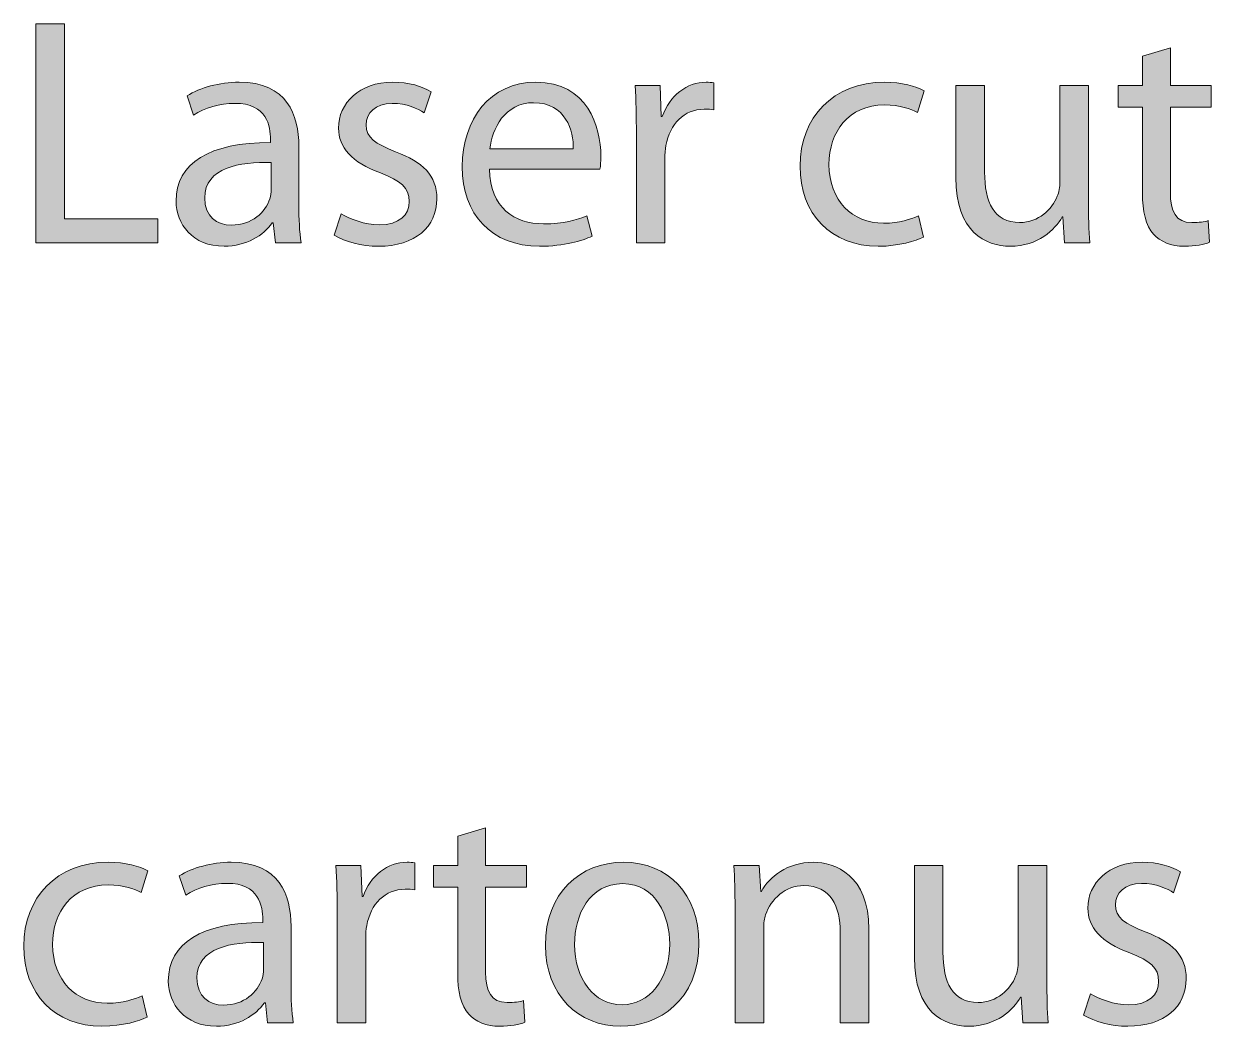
# Model space of a CAD drawing. Header units: inches. Extents: x 20 to 260, y -168 to -20.
# Drawn here: x 20.16 to 35.64, y -63.89 to -50.83 of the extents above; entities that cross this region are included whole.
import ezdxf

# ---------------------------------------------------------------- set-up
doc = ezdxf.new("R2010")
doc.units = ezdxf.units.IN
doc.header["$MEASUREMENT"] = 0
doc.layers.add('Layer 1', color=7, linetype='Continuous')

# ---------------------------------------------------------------- blocks, each defined once
blk = doc.blocks.new('block 16')
at = {"layer": 'Layer 1'}
h = blk.add_hatch(color=7, dxfattribs=at)
h.dxf.hatch_style = 2
h.paths.add_polyline_path([(20.317, -50.827), (20.69, -50.827), (20.69, -53.37), (21.908, -53.37), (21.908, -53.679), (20.317, -53.679)])
h = blk.add_hatch(color=7, dxfattribs=at)
h.dxf.hatch_style = 2
edge = h.paths.add_edge_path()
edge.add_spline(control_points=[(35.104, -51.14), (35.104, -51.14), (35.104, -51.631), (35.104, -51.631), (35.104, -51.631), (35.637, -51.631), (35.637, -51.631), (35.637, -51.631), (35.637, -51.914), (35.637, -51.914), (35.637, -51.914), (35.104, -51.914), (35.104, -51.914), (35.104, -51.914), (35.104, -53.019), (35.104, -53.019), (35.104, -53.272), (35.176, -53.416), (35.383, -53.416), (35.485, -53.416), (35.544, -53.408), (35.599, -53.391), (35.599, -53.391), (35.616, -53.674), (35.616, -53.674), (35.544, -53.7), (35.43, -53.725), (35.286, -53.725), (35.112, -53.725), (34.973, -53.666), (34.884, -53.569), (34.782, -53.454), (34.74, -53.272), (34.74, -53.031), (34.74, -53.031), (34.74, -51.914), (34.74, -51.914), (34.74, -51.914), (34.423, -51.914), (34.423, -51.914), (34.423, -51.914), (34.423, -51.631), (34.423, -51.631), (34.423, -51.631), (34.74, -51.631), (34.74, -51.631), (34.74, -51.631), (34.74, -51.25), (34.74, -51.25), (34.74, -51.25), (35.104, -51.14), (35.104, -51.14)], knot_values=[0, 0, 0, 0, 1, 1, 1, 2, 2, 2, 3, 3, 3, 4, 4, 4, 5, 5, 5, 6, 6, 6, 7, 7, 7, 8, 8, 8, 9, 9, 9, 10, 10, 10, 11, 11, 11, 12, 12, 12, 13, 13, 13, 14, 14, 14, 15, 15, 15, 16, 16, 16, 17, 17, 17, 17], degree=3, periodic=1)
h = blk.add_hatch(color=7, dxfattribs=at)
h.dxf.hatch_style = 2
edge = h.paths.add_edge_path()
edge.add_spline(control_points=[(23.746, -53.188), (23.746, -53.365), (23.754, -53.539), (23.775, -53.679), (23.775, -53.679), (23.441, -53.679), (23.441, -53.679), (23.441, -53.679), (23.411, -53.421), (23.411, -53.421), (23.411, -53.421), (23.399, -53.421), (23.399, -53.421), (23.284, -53.581), (23.064, -53.725), (22.772, -53.725), (22.358, -53.725), (22.146, -53.433), (22.146, -53.137), (22.146, -52.642), (22.586, -52.371), (23.377, -52.375), (23.377, -52.375), (23.377, -52.333), (23.377, -52.333), (23.377, -52.168), (23.331, -51.859), (22.912, -51.864), (22.717, -51.864), (22.519, -51.918), (22.375, -52.016), (22.375, -52.016), (22.29, -51.766), (22.29, -51.766), (22.459, -51.66), (22.709, -51.588), (22.967, -51.588), (23.593, -51.588), (23.746, -52.016), (23.746, -52.422), (23.746, -52.422), (23.746, -53.188), (23.746, -53.188)], knot_values=[0, 0, 0, 0, 1, 1, 1, 2, 2, 2, 3, 3, 3, 4, 4, 4, 5, 5, 5, 6, 6, 6, 7, 7, 7, 8, 8, 8, 9, 9, 9, 10, 10, 10, 11, 11, 11, 12, 12, 12, 13, 13, 13, 14, 14, 14, 14], degree=3, periodic=1)
edge = h.paths.add_edge_path()
edge.add_spline(control_points=[(23.386, -52.634), (22.98, -52.625), (22.519, -52.697), (22.519, -53.095), (22.519, -53.34), (22.679, -53.45), (22.865, -53.45), (23.136, -53.45), (23.31, -53.281), (23.369, -53.107), (23.382, -53.065), (23.386, -53.023), (23.386, -52.989), (23.386, -52.989), (23.386, -52.634), (23.386, -52.634)], knot_values=[0, 0, 0, 0, 1, 1, 1, 2, 2, 2, 3, 3, 3, 4, 4, 4, 5, 5, 5, 5], degree=3, periodic=1)
h = blk.add_hatch(color=7, dxfattribs=at)
h.dxf.hatch_style = 2
edge = h.paths.add_edge_path()
edge.add_spline(control_points=[(24.297, -53.302), (24.411, -53.37), (24.605, -53.446), (24.792, -53.446), (25.058, -53.446), (25.185, -53.315), (25.185, -53.141), (25.185, -52.964), (25.079, -52.871), (24.808, -52.769), (24.436, -52.634), (24.263, -52.435), (24.263, -52.189), (24.263, -51.859), (24.534, -51.588), (24.969, -51.588), (25.177, -51.588), (25.359, -51.643), (25.469, -51.715), (25.469, -51.715), (25.38, -51.986), (25.38, -51.986), (25.299, -51.935), (25.151, -51.864), (24.961, -51.864), (24.741, -51.864), (24.622, -51.99), (24.622, -52.143), (24.622, -52.312), (24.741, -52.388), (25.007, -52.494), (25.359, -52.625), (25.545, -52.803), (25.545, -53.107), (25.545, -53.471), (25.261, -53.725), (24.783, -53.725), (24.559, -53.725), (24.352, -53.666), (24.208, -53.581), (24.208, -53.581), (24.297, -53.302), (24.297, -53.302)], knot_values=[0, 0, 0, 0, 1, 1, 1, 2, 2, 2, 3, 3, 3, 4, 4, 4, 5, 5, 5, 6, 6, 6, 7, 7, 7, 8, 8, 8, 9, 9, 9, 10, 10, 10, 11, 11, 11, 12, 12, 12, 13, 13, 13, 14, 14, 14, 14], degree=3, periodic=1)
h = blk.add_hatch(color=7, dxfattribs=at)
h.dxf.hatch_style = 2
edge = h.paths.add_edge_path()
edge.add_spline(control_points=[(26.231, -52.722), (26.24, -53.226), (26.557, -53.433), (26.933, -53.433), (27.2, -53.433), (27.365, -53.387), (27.5, -53.327), (27.5, -53.327), (27.568, -53.594), (27.568, -53.594), (27.437, -53.653), (27.209, -53.725), (26.883, -53.725), (26.252, -53.725), (25.876, -53.306), (25.876, -52.688), (25.876, -52.071), (26.24, -51.588), (26.836, -51.588), (27.509, -51.588), (27.682, -52.172), (27.682, -52.549), (27.682, -52.625), (27.678, -52.68), (27.67, -52.722), (27.67, -52.722), (26.231, -52.722), (26.231, -52.722)], knot_values=[0, 0, 0, 0, 1, 1, 1, 2, 2, 2, 3, 3, 3, 4, 4, 4, 5, 5, 5, 6, 6, 6, 7, 7, 7, 8, 8, 8, 9, 9, 9, 9], degree=3, periodic=1)
edge = h.paths.add_edge_path()
edge.add_spline(control_points=[(27.323, -52.456), (27.327, -52.223), (27.225, -51.855), (26.806, -51.855), (26.426, -51.855), (26.265, -52.198), (26.235, -52.456), (26.235, -52.456), (27.323, -52.456), (27.323, -52.456)], knot_values=[0, 0, 0, 0, 1, 1, 1, 2, 2, 2, 3, 3, 3, 3], degree=3, periodic=1)
h = blk.add_hatch(color=7, dxfattribs=at)
h.dxf.hatch_style = 2
edge = h.paths.add_edge_path()
edge.add_spline(control_points=[(28.145, -52.27), (28.145, -52.029), (28.14, -51.821), (28.128, -51.631), (28.128, -51.631), (28.453, -51.631), (28.453, -51.631), (28.453, -51.631), (28.47, -52.037), (28.47, -52.037), (28.47, -52.037), (28.483, -52.037), (28.483, -52.037), (28.576, -51.762), (28.805, -51.588), (29.054, -51.588), (29.092, -51.588), (29.122, -51.593), (29.156, -51.597), (29.156, -51.597), (29.156, -51.948), (29.156, -51.948), (29.118, -51.94), (29.08, -51.94), (29.029, -51.94), (28.767, -51.94), (28.58, -52.134), (28.53, -52.414), (28.521, -52.464), (28.517, -52.528), (28.517, -52.587), (28.517, -52.587), (28.517, -53.679), (28.517, -53.679), (28.517, -53.679), (28.145, -53.679), (28.145, -53.679), (28.145, -53.679), (28.145, -52.27), (28.145, -52.27)], knot_values=[0, 0, 0, 0, 1, 1, 1, 2, 2, 2, 3, 3, 3, 4, 4, 4, 5, 5, 5, 6, 6, 6, 7, 7, 7, 8, 8, 8, 9, 9, 9, 10, 10, 10, 11, 11, 11, 12, 12, 12, 13, 13, 13, 13], degree=3, periodic=1)
h = blk.add_hatch(color=7, dxfattribs=at)
h.dxf.hatch_style = 2
edge = h.paths.add_edge_path()
edge.add_spline(control_points=[(31.886, -53.607), (31.789, -53.653), (31.573, -53.725), (31.298, -53.725), (30.68, -53.725), (30.278, -53.306), (30.278, -52.68), (30.278, -52.05), (30.71, -51.588), (31.378, -51.588), (31.598, -51.588), (31.793, -51.643), (31.895, -51.699), (31.895, -51.699), (31.81, -51.982), (31.81, -51.982), (31.721, -51.935), (31.582, -51.885), (31.378, -51.885), (30.909, -51.885), (30.655, -52.236), (30.655, -52.659), (30.655, -53.133), (30.96, -53.425), (31.366, -53.425), (31.577, -53.425), (31.717, -53.374), (31.823, -53.327), (31.823, -53.327), (31.886, -53.607), (31.886, -53.607)], knot_values=[0, 0, 0, 0, 1, 1, 1, 2, 2, 2, 3, 3, 3, 4, 4, 4, 5, 5, 5, 6, 6, 6, 7, 7, 7, 8, 8, 8, 9, 9, 9, 10, 10, 10, 10], degree=3, periodic=1)
h = blk.add_hatch(color=7, dxfattribs=at)
h.dxf.hatch_style = 2
edge = h.paths.add_edge_path()
edge.add_spline(control_points=[(34.037, -53.116), (34.037, -53.332), (34.041, -53.518), (34.053, -53.679), (34.053, -53.679), (33.723, -53.679), (33.723, -53.679), (33.723, -53.679), (33.702, -53.344), (33.702, -53.344), (33.702, -53.344), (33.694, -53.344), (33.694, -53.344), (33.601, -53.509), (33.381, -53.725), (33.017, -53.725), (32.695, -53.725), (32.31, -53.543), (32.31, -52.828), (32.31, -52.828), (32.31, -51.631), (32.31, -51.631), (32.31, -51.631), (32.683, -51.631), (32.683, -51.631), (32.683, -51.631), (32.683, -52.76), (32.683, -52.76), (32.683, -53.15), (32.805, -53.416), (33.14, -53.416), (33.389, -53.416), (33.563, -53.243), (33.63, -53.074), (33.652, -53.023), (33.664, -52.955), (33.664, -52.883), (33.664, -52.883), (33.664, -51.631), (33.664, -51.631), (33.664, -51.631), (34.037, -51.631), (34.037, -51.631), (34.037, -51.631), (34.037, -53.116), (34.037, -53.116)], knot_values=[0, 0, 0, 0, 1, 1, 1, 2, 2, 2, 3, 3, 3, 4, 4, 4, 5, 5, 5, 6, 6, 6, 7, 7, 7, 8, 8, 8, 9, 9, 9, 10, 10, 10, 11, 11, 11, 12, 12, 12, 13, 13, 13, 14, 14, 14, 15, 15, 15, 15], degree=3, periodic=1)
h = blk.add_hatch(color=7, dxfattribs=at)
h.dxf.hatch_style = 2
edge = h.paths.add_edge_path()
edge.add_spline(control_points=[(26.18, -61.3), (26.18, -61.3), (26.18, -61.791), (26.18, -61.791), (26.18, -61.791), (26.713, -61.791), (26.713, -61.791), (26.713, -61.791), (26.713, -62.074), (26.713, -62.074), (26.713, -62.074), (26.18, -62.074), (26.18, -62.074), (26.18, -62.074), (26.18, -63.179), (26.18, -63.179), (26.18, -63.433), (26.252, -63.576), (26.459, -63.576), (26.561, -63.576), (26.62, -63.568), (26.675, -63.551), (26.675, -63.551), (26.692, -63.834), (26.692, -63.834), (26.62, -63.86), (26.506, -63.885), (26.362, -63.885), (26.189, -63.885), (26.049, -63.826), (25.96, -63.729), (25.859, -63.614), (25.816, -63.433), (25.816, -63.191), (25.816, -63.191), (25.816, -62.074), (25.816, -62.074), (25.816, -62.074), (25.499, -62.074), (25.499, -62.074), (25.499, -62.074), (25.499, -61.791), (25.499, -61.791), (25.499, -61.791), (25.816, -61.791), (25.816, -61.791), (25.816, -61.791), (25.816, -61.41), (25.816, -61.41), (25.816, -61.41), (26.18, -61.3), (26.18, -61.3)], knot_values=[0, 0, 0, 0, 1, 1, 1, 2, 2, 2, 3, 3, 3, 4, 4, 4, 5, 5, 5, 6, 6, 6, 7, 7, 7, 8, 8, 8, 9, 9, 9, 10, 10, 10, 11, 11, 11, 12, 12, 12, 13, 13, 13, 14, 14, 14, 15, 15, 15, 16, 16, 16, 17, 17, 17, 17], degree=3, periodic=1)
h = blk.add_hatch(color=7, dxfattribs=at)
h.dxf.hatch_style = 2
edge = h.paths.add_edge_path()
edge.add_spline(control_points=[(21.769, -63.767), (21.671, -63.813), (21.456, -63.885), (21.18, -63.885), (20.563, -63.885), (20.161, -63.466), (20.161, -62.84), (20.161, -62.21), (20.592, -61.749), (21.261, -61.749), (21.481, -61.749), (21.676, -61.804), (21.777, -61.859), (21.777, -61.859), (21.692, -62.142), (21.692, -62.142), (21.604, -62.095), (21.464, -62.045), (21.261, -62.045), (20.791, -62.045), (20.537, -62.396), (20.537, -62.819), (20.537, -63.293), (20.842, -63.585), (21.248, -63.585), (21.46, -63.585), (21.599, -63.534), (21.705, -63.487), (21.705, -63.487), (21.769, -63.767), (21.769, -63.767)], knot_values=[0, 0, 0, 0, 1, 1, 1, 2, 2, 2, 3, 3, 3, 4, 4, 4, 5, 5, 5, 6, 6, 6, 7, 7, 7, 8, 8, 8, 9, 9, 9, 10, 10, 10, 10], degree=3, periodic=1)
h = blk.add_hatch(color=7, dxfattribs=at)
h.dxf.hatch_style = 2
edge = h.paths.add_edge_path()
edge.add_spline(control_points=[(23.644, -63.348), (23.644, -63.526), (23.652, -63.699), (23.674, -63.839), (23.674, -63.839), (23.339, -63.839), (23.339, -63.839), (23.339, -63.839), (23.31, -63.581), (23.31, -63.581), (23.31, -63.581), (23.297, -63.581), (23.297, -63.581), (23.183, -63.741), (22.963, -63.885), (22.671, -63.885), (22.256, -63.885), (22.045, -63.593), (22.045, -63.297), (22.045, -62.802), (22.485, -62.531), (23.276, -62.536), (23.276, -62.536), (23.276, -62.493), (23.276, -62.493), (23.276, -62.328), (23.229, -62.019), (22.811, -62.024), (22.616, -62.024), (22.417, -62.079), (22.273, -62.176), (22.273, -62.176), (22.188, -61.926), (22.188, -61.926), (22.358, -61.821), (22.607, -61.749), (22.865, -61.749), (23.492, -61.749), (23.644, -62.176), (23.644, -62.582), (23.644, -62.582), (23.644, -63.348), (23.644, -63.348)], knot_values=[0, 0, 0, 0, 1, 1, 1, 2, 2, 2, 3, 3, 3, 4, 4, 4, 5, 5, 5, 6, 6, 6, 7, 7, 7, 8, 8, 8, 9, 9, 9, 10, 10, 10, 11, 11, 11, 12, 12, 12, 13, 13, 13, 14, 14, 14, 14], degree=3, periodic=1)
edge = h.paths.add_edge_path()
edge.add_spline(control_points=[(23.284, -62.794), (22.878, -62.785), (22.417, -62.857), (22.417, -63.255), (22.417, -63.5), (22.578, -63.61), (22.764, -63.61), (23.035, -63.61), (23.208, -63.441), (23.267, -63.267), (23.28, -63.225), (23.284, -63.183), (23.284, -63.149), (23.284, -63.149), (23.284, -62.794), (23.284, -62.794)], knot_values=[0, 0, 0, 0, 1, 1, 1, 2, 2, 2, 3, 3, 3, 4, 4, 4, 5, 5, 5, 5], degree=3, periodic=1)
h = blk.add_hatch(color=7, dxfattribs=at)
h.dxf.hatch_style = 2
edge = h.paths.add_edge_path()
edge.add_spline(control_points=[(24.246, -62.43), (24.246, -62.189), (24.242, -61.981), (24.229, -61.791), (24.229, -61.791), (24.555, -61.791), (24.555, -61.791), (24.555, -61.791), (24.572, -62.197), (24.572, -62.197), (24.572, -62.197), (24.584, -62.197), (24.584, -62.197), (24.677, -61.922), (24.906, -61.749), (25.156, -61.749), (25.194, -61.749), (25.223, -61.753), (25.257, -61.757), (25.257, -61.757), (25.257, -62.108), (25.257, -62.108), (25.219, -62.1), (25.181, -62.1), (25.13, -62.1), (24.868, -62.1), (24.682, -62.294), (24.631, -62.574), (24.622, -62.624), (24.618, -62.688), (24.618, -62.747), (24.618, -62.747), (24.618, -63.839), (24.618, -63.839), (24.618, -63.839), (24.246, -63.839), (24.246, -63.839), (24.246, -63.839), (24.246, -62.43), (24.246, -62.43)], knot_values=[0, 0, 0, 0, 1, 1, 1, 2, 2, 2, 3, 3, 3, 4, 4, 4, 5, 5, 5, 6, 6, 6, 7, 7, 7, 8, 8, 8, 9, 9, 9, 10, 10, 10, 11, 11, 11, 12, 12, 12, 13, 13, 13, 13], degree=3, periodic=1)
h = blk.add_hatch(color=7, dxfattribs=at)
h.dxf.hatch_style = 2
edge = h.paths.add_edge_path()
edge.add_spline(control_points=[(28.961, -62.798), (28.961, -63.555), (28.432, -63.885), (27.941, -63.885), (27.391, -63.885), (26.959, -63.479), (26.959, -62.832), (26.959, -62.151), (27.412, -61.749), (27.975, -61.749), (28.563, -61.749), (28.961, -62.176), (28.961, -62.798)], knot_values=[0, 0, 0, 0, 1, 1, 1, 2, 2, 2, 3, 3, 3, 4, 4, 4, 4], degree=3, periodic=1)
edge = h.paths.add_edge_path()
edge.add_spline(control_points=[(27.34, -62.819), (27.34, -63.267), (27.594, -63.606), (27.958, -63.606), (28.313, -63.606), (28.58, -63.272), (28.58, -62.811), (28.58, -62.464), (28.406, -62.028), (27.966, -62.028), (27.53, -62.028), (27.34, -62.434), (27.34, -62.819)], knot_values=[0, 0, 0, 0, 1, 1, 1, 2, 2, 2, 3, 3, 3, 4, 4, 4, 4], degree=3, periodic=1)
h = blk.add_hatch(color=7, dxfattribs=at)
h.dxf.hatch_style = 2
edge = h.paths.add_edge_path()
edge.add_spline(control_points=[(29.431, -62.345), (29.431, -62.129), (29.427, -61.96), (29.415, -61.791), (29.415, -61.791), (29.745, -61.791), (29.745, -61.791), (29.745, -61.791), (29.766, -62.129), (29.766, -62.129), (29.766, -62.129), (29.774, -62.129), (29.774, -62.129), (29.876, -61.939), (30.113, -61.749), (30.451, -61.749), (30.735, -61.749), (31.175, -61.918), (31.175, -62.62), (31.175, -62.62), (31.175, -63.839), (31.175, -63.839), (31.175, -63.839), (30.802, -63.839), (30.802, -63.839), (30.802, -63.839), (30.802, -62.658), (30.802, -62.658), (30.802, -62.328), (30.68, -62.053), (30.328, -62.053), (30.087, -62.053), (29.897, -62.227), (29.829, -62.434), (29.812, -62.48), (29.804, -62.544), (29.804, -62.607), (29.804, -62.607), (29.804, -63.839), (29.804, -63.839), (29.804, -63.839), (29.431, -63.839), (29.431, -63.839), (29.431, -63.839), (29.431, -62.345), (29.431, -62.345)], knot_values=[0, 0, 0, 0, 1, 1, 1, 2, 2, 2, 3, 3, 3, 4, 4, 4, 5, 5, 5, 6, 6, 6, 7, 7, 7, 8, 8, 8, 9, 9, 9, 10, 10, 10, 11, 11, 11, 12, 12, 12, 13, 13, 13, 14, 14, 14, 15, 15, 15, 15], degree=3, periodic=1)
h = blk.add_hatch(color=7, dxfattribs=at)
h.dxf.hatch_style = 2
edge = h.paths.add_edge_path()
edge.add_spline(control_points=[(34.063, -63.462), (34.177, -63.53), (34.372, -63.606), (34.558, -63.606), (34.824, -63.606), (34.951, -63.475), (34.951, -63.301), (34.951, -63.124), (34.845, -63.031), (34.575, -62.929), (34.202, -62.794), (34.029, -62.595), (34.029, -62.349), (34.029, -62.019), (34.3, -61.749), (34.736, -61.749), (34.943, -61.749), (35.125, -61.804), (35.235, -61.876), (35.235, -61.876), (35.146, -62.146), (35.146, -62.146), (35.066, -62.095), (34.917, -62.024), (34.727, -62.024), (34.507, -62.024), (34.389, -62.151), (34.389, -62.303), (34.389, -62.472), (34.507, -62.548), (34.774, -62.654), (35.125, -62.785), (35.311, -62.963), (35.311, -63.267), (35.311, -63.631), (35.028, -63.885), (34.549, -63.885), (34.325, -63.885), (34.118, -63.826), (33.974, -63.741), (33.974, -63.741), (34.063, -63.462), (34.063, -63.462)], knot_values=[0, 0, 0, 0, 1, 1, 1, 2, 2, 2, 3, 3, 3, 4, 4, 4, 5, 5, 5, 6, 6, 6, 7, 7, 7, 8, 8, 8, 9, 9, 9, 10, 10, 10, 11, 11, 11, 12, 12, 12, 13, 13, 13, 14, 14, 14, 14], degree=3, periodic=1)
h = blk.add_hatch(color=7, dxfattribs=at)
h.dxf.hatch_style = 2
edge = h.paths.add_edge_path()
edge.add_spline(control_points=[(33.495, -63.276), (33.495, -63.492), (33.499, -63.678), (33.511, -63.839), (33.511, -63.839), (33.181, -63.839), (33.181, -63.839), (33.181, -63.839), (33.16, -63.505), (33.16, -63.505), (33.16, -63.505), (33.152, -63.505), (33.152, -63.505), (33.059, -63.669), (32.839, -63.885), (32.475, -63.885), (32.153, -63.885), (31.768, -63.703), (31.768, -62.988), (31.768, -62.988), (31.768, -61.791), (31.768, -61.791), (31.768, -61.791), (32.141, -61.791), (32.141, -61.791), (32.141, -61.791), (32.141, -62.921), (32.141, -62.921), (32.141, -63.31), (32.263, -63.576), (32.598, -63.576), (32.847, -63.576), (33.021, -63.403), (33.088, -63.234), (33.11, -63.183), (33.122, -63.115), (33.122, -63.043), (33.122, -63.043), (33.122, -61.791), (33.122, -61.791), (33.122, -61.791), (33.495, -61.791), (33.495, -61.791), (33.495, -61.791), (33.495, -63.276), (33.495, -63.276)], knot_values=[0, 0, 0, 0, 1, 1, 1, 2, 2, 2, 3, 3, 3, 4, 4, 4, 5, 5, 5, 6, 6, 6, 7, 7, 7, 8, 8, 8, 9, 9, 9, 10, 10, 10, 11, 11, 11, 12, 12, 12, 13, 13, 13, 14, 14, 14, 15, 15, 15, 15], degree=3, periodic=1)
at = {"layer": 'Layer 1', "lineweight": 0}
blk.add_lwpolyline([(20.317, -50.827), (20.69, -50.827), (20.69, -53.37), (21.908, -53.37), (21.908, -53.679), (20.317, -53.679), (20.317, -50.827)], dxfattribs=at)
for points, knots in [([(35.104, -51.14), (35.104, -51.14), (35.104, -51.631), (35.104, -51.631), (35.104, -51.631), (35.637, -51.631), (35.637, -51.631), (35.637, -51.631), (35.637, -51.914), (35.637, -51.914), (35.637, -51.914), (35.104, -51.914), (35.104, -51.914), (35.104, -51.914), (35.104, -53.019), (35.104, -53.019), (35.104, -53.272), (35.176, -53.416), (35.383, -53.416), (35.485, -53.416), (35.544, -53.408), (35.599, -53.391), (35.599, -53.391), (35.616, -53.674), (35.616, -53.674), (35.544, -53.7), (35.43, -53.725), (35.286, -53.725), (35.112, -53.725), (34.973, -53.666), (34.884, -53.569), (34.782, -53.454), (34.74, -53.272), (34.74, -53.031), (34.74, -53.031), (34.74, -51.914), (34.74, -51.914), (34.74, -51.914), (34.423, -51.914), (34.423, -51.914), (34.423, -51.914), (34.423, -51.631), (34.423, -51.631), (34.423, -51.631), (34.74, -51.631), (34.74, -51.631), (34.74, -51.631), (34.74, -51.25), (34.74, -51.25), (34.74, -51.25), (35.104, -51.14), (35.104, -51.14)], [0, 0, 0, 0, 1, 1, 1, 2, 2, 2, 3, 3, 3, 4, 4, 4, 5, 5, 5, 6, 6, 6, 7, 7, 7, 8, 8, 8, 9, 9, 9, 10, 10, 10, 11, 11, 11, 12, 12, 12, 13, 13, 13, 14, 14, 14, 15, 15, 15, 16, 16, 16, 17, 17, 17, 17]), ([(23.746, -53.188), (23.746, -53.365), (23.754, -53.539), (23.775, -53.679), (23.775, -53.679), (23.441, -53.679), (23.441, -53.679), (23.441, -53.679), (23.411, -53.421), (23.411, -53.421), (23.411, -53.421), (23.399, -53.421), (23.399, -53.421), (23.284, -53.581), (23.064, -53.725), (22.772, -53.725), (22.358, -53.725), (22.146, -53.433), (22.146, -53.137), (22.146, -52.642), (22.586, -52.371), (23.377, -52.375), (23.377, -52.375), (23.377, -52.333), (23.377, -52.333), (23.377, -52.168), (23.331, -51.859), (22.912, -51.864), (22.717, -51.864), (22.519, -51.918), (22.375, -52.016), (22.375, -52.016), (22.29, -51.766), (22.29, -51.766), (22.459, -51.66), (22.709, -51.588), (22.967, -51.588), (23.593, -51.588), (23.746, -52.016), (23.746, -52.422), (23.746, -52.422), (23.746, -53.188), (23.746, -53.188)], [0, 0, 0, 0, 1, 1, 1, 2, 2, 2, 3, 3, 3, 4, 4, 4, 5, 5, 5, 6, 6, 6, 7, 7, 7, 8, 8, 8, 9, 9, 9, 10, 10, 10, 11, 11, 11, 12, 12, 12, 13, 13, 13, 14, 14, 14, 14]), ([(24.297, -53.302), (24.411, -53.37), (24.605, -53.446), (24.792, -53.446), (25.058, -53.446), (25.185, -53.315), (25.185, -53.141), (25.185, -52.964), (25.079, -52.871), (24.808, -52.769), (24.436, -52.634), (24.263, -52.435), (24.263, -52.189), (24.263, -51.859), (24.534, -51.588), (24.969, -51.588), (25.177, -51.588), (25.359, -51.643), (25.469, -51.715), (25.469, -51.715), (25.38, -51.986), (25.38, -51.986), (25.299, -51.935), (25.151, -51.864), (24.961, -51.864), (24.741, -51.864), (24.622, -51.99), (24.622, -52.143), (24.622, -52.312), (24.741, -52.388), (25.007, -52.494), (25.359, -52.625), (25.545, -52.803), (25.545, -53.107), (25.545, -53.471), (25.261, -53.725), (24.783, -53.725), (24.559, -53.725), (24.352, -53.666), (24.208, -53.581), (24.208, -53.581), (24.297, -53.302), (24.297, -53.302)], [0, 0, 0, 0, 1, 1, 1, 2, 2, 2, 3, 3, 3, 4, 4, 4, 5, 5, 5, 6, 6, 6, 7, 7, 7, 8, 8, 8, 9, 9, 9, 10, 10, 10, 11, 11, 11, 12, 12, 12, 13, 13, 13, 14, 14, 14, 14]), ([(26.231, -52.722), (26.24, -53.226), (26.557, -53.433), (26.933, -53.433), (27.2, -53.433), (27.365, -53.387), (27.5, -53.327), (27.5, -53.327), (27.568, -53.594), (27.568, -53.594), (27.437, -53.653), (27.209, -53.725), (26.883, -53.725), (26.252, -53.725), (25.876, -53.306), (25.876, -52.688), (25.876, -52.071), (26.24, -51.588), (26.836, -51.588), (27.509, -51.588), (27.682, -52.172), (27.682, -52.549), (27.682, -52.625), (27.678, -52.68), (27.67, -52.722), (27.67, -52.722), (26.231, -52.722), (26.231, -52.722)], [0, 0, 0, 0, 1, 1, 1, 2, 2, 2, 3, 3, 3, 4, 4, 4, 5, 5, 5, 6, 6, 6, 7, 7, 7, 8, 8, 8, 9, 9, 9, 9]), ([(28.145, -52.27), (28.145, -52.029), (28.14, -51.821), (28.128, -51.631), (28.128, -51.631), (28.453, -51.631), (28.453, -51.631), (28.453, -51.631), (28.47, -52.037), (28.47, -52.037), (28.47, -52.037), (28.483, -52.037), (28.483, -52.037), (28.576, -51.762), (28.805, -51.588), (29.054, -51.588), (29.092, -51.588), (29.122, -51.593), (29.156, -51.597), (29.156, -51.597), (29.156, -51.948), (29.156, -51.948), (29.118, -51.94), (29.08, -51.94), (29.029, -51.94), (28.767, -51.94), (28.58, -52.134), (28.53, -52.414), (28.521, -52.464), (28.517, -52.528), (28.517, -52.587), (28.517, -52.587), (28.517, -53.679), (28.517, -53.679), (28.517, -53.679), (28.145, -53.679), (28.145, -53.679), (28.145, -53.679), (28.145, -52.27), (28.145, -52.27)], [0, 0, 0, 0, 1, 1, 1, 2, 2, 2, 3, 3, 3, 4, 4, 4, 5, 5, 5, 6, 6, 6, 7, 7, 7, 8, 8, 8, 9, 9, 9, 10, 10, 10, 11, 11, 11, 12, 12, 12, 13, 13, 13, 13]), ([(31.886, -53.607), (31.789, -53.653), (31.573, -53.725), (31.298, -53.725), (30.68, -53.725), (30.278, -53.306), (30.278, -52.68), (30.278, -52.05), (30.71, -51.588), (31.378, -51.588), (31.598, -51.588), (31.793, -51.643), (31.895, -51.699), (31.895, -51.699), (31.81, -51.982), (31.81, -51.982), (31.721, -51.935), (31.582, -51.885), (31.378, -51.885), (30.909, -51.885), (30.655, -52.236), (30.655, -52.659), (30.655, -53.133), (30.96, -53.425), (31.366, -53.425), (31.577, -53.425), (31.717, -53.374), (31.823, -53.327), (31.823, -53.327), (31.886, -53.607), (31.886, -53.607)], [0, 0, 0, 0, 1, 1, 1, 2, 2, 2, 3, 3, 3, 4, 4, 4, 5, 5, 5, 6, 6, 6, 7, 7, 7, 8, 8, 8, 9, 9, 9, 10, 10, 10, 10]), ([(34.037, -53.116), (34.037, -53.332), (34.041, -53.518), (34.053, -53.679), (34.053, -53.679), (33.723, -53.679), (33.723, -53.679), (33.723, -53.679), (33.702, -53.344), (33.702, -53.344), (33.702, -53.344), (33.694, -53.344), (33.694, -53.344), (33.601, -53.509), (33.381, -53.725), (33.017, -53.725), (32.695, -53.725), (32.31, -53.543), (32.31, -52.828), (32.31, -52.828), (32.31, -51.631), (32.31, -51.631), (32.31, -51.631), (32.683, -51.631), (32.683, -51.631), (32.683, -51.631), (32.683, -52.76), (32.683, -52.76), (32.683, -53.15), (32.805, -53.416), (33.14, -53.416), (33.389, -53.416), (33.563, -53.243), (33.63, -53.074), (33.652, -53.023), (33.664, -52.955), (33.664, -52.883), (33.664, -52.883), (33.664, -51.631), (33.664, -51.631), (33.664, -51.631), (34.037, -51.631), (34.037, -51.631), (34.037, -51.631), (34.037, -53.116), (34.037, -53.116)], [0, 0, 0, 0, 1, 1, 1, 2, 2, 2, 3, 3, 3, 4, 4, 4, 5, 5, 5, 6, 6, 6, 7, 7, 7, 8, 8, 8, 9, 9, 9, 10, 10, 10, 11, 11, 11, 12, 12, 12, 13, 13, 13, 14, 14, 14, 15, 15, 15, 15]), ([(27.323, -52.456), (27.327, -52.223), (27.225, -51.855), (26.806, -51.855), (26.426, -51.855), (26.265, -52.198), (26.235, -52.456), (26.235, -52.456), (27.323, -52.456), (27.323, -52.456)], [0, 0, 0, 0, 1, 1, 1, 2, 2, 2, 3, 3, 3, 3]), ([(23.386, -52.634), (22.98, -52.625), (22.519, -52.697), (22.519, -53.095), (22.519, -53.34), (22.679, -53.45), (22.865, -53.45), (23.136, -53.45), (23.31, -53.281), (23.369, -53.107), (23.382, -53.065), (23.386, -53.023), (23.386, -52.989), (23.386, -52.989), (23.386, -52.634), (23.386, -52.634)], [0, 0, 0, 0, 1, 1, 1, 2, 2, 2, 3, 3, 3, 4, 4, 4, 5, 5, 5, 5]), ([(26.18, -61.3), (26.18, -61.3), (26.18, -61.791), (26.18, -61.791), (26.18, -61.791), (26.713, -61.791), (26.713, -61.791), (26.713, -61.791), (26.713, -62.074), (26.713, -62.074), (26.713, -62.074), (26.18, -62.074), (26.18, -62.074), (26.18, -62.074), (26.18, -63.179), (26.18, -63.179), (26.18, -63.433), (26.252, -63.576), (26.459, -63.576), (26.561, -63.576), (26.62, -63.568), (26.675, -63.551), (26.675, -63.551), (26.692, -63.834), (26.692, -63.834), (26.62, -63.86), (26.506, -63.885), (26.362, -63.885), (26.189, -63.885), (26.049, -63.826), (25.96, -63.729), (25.859, -63.614), (25.816, -63.433), (25.816, -63.191), (25.816, -63.191), (25.816, -62.074), (25.816, -62.074), (25.816, -62.074), (25.499, -62.074), (25.499, -62.074), (25.499, -62.074), (25.499, -61.791), (25.499, -61.791), (25.499, -61.791), (25.816, -61.791), (25.816, -61.791), (25.816, -61.791), (25.816, -61.41), (25.816, -61.41), (25.816, -61.41), (26.18, -61.3), (26.18, -61.3)], [0, 0, 0, 0, 1, 1, 1, 2, 2, 2, 3, 3, 3, 4, 4, 4, 5, 5, 5, 6, 6, 6, 7, 7, 7, 8, 8, 8, 9, 9, 9, 10, 10, 10, 11, 11, 11, 12, 12, 12, 13, 13, 13, 14, 14, 14, 15, 15, 15, 16, 16, 16, 17, 17, 17, 17]), ([(21.769, -63.767), (21.671, -63.813), (21.456, -63.885), (21.18, -63.885), (20.563, -63.885), (20.161, -63.466), (20.161, -62.84), (20.161, -62.21), (20.592, -61.749), (21.261, -61.749), (21.481, -61.749), (21.676, -61.804), (21.777, -61.859), (21.777, -61.859), (21.692, -62.142), (21.692, -62.142), (21.604, -62.095), (21.464, -62.045), (21.261, -62.045), (20.791, -62.045), (20.537, -62.396), (20.537, -62.819), (20.537, -63.293), (20.842, -63.585), (21.248, -63.585), (21.46, -63.585), (21.599, -63.534), (21.705, -63.487), (21.705, -63.487), (21.769, -63.767), (21.769, -63.767)], [0, 0, 0, 0, 1, 1, 1, 2, 2, 2, 3, 3, 3, 4, 4, 4, 5, 5, 5, 6, 6, 6, 7, 7, 7, 8, 8, 8, 9, 9, 9, 10, 10, 10, 10]), ([(23.644, -63.348), (23.644, -63.526), (23.652, -63.699), (23.674, -63.839), (23.674, -63.839), (23.339, -63.839), (23.339, -63.839), (23.339, -63.839), (23.31, -63.581), (23.31, -63.581), (23.31, -63.581), (23.297, -63.581), (23.297, -63.581), (23.183, -63.741), (22.963, -63.885), (22.671, -63.885), (22.256, -63.885), (22.045, -63.593), (22.045, -63.297), (22.045, -62.802), (22.485, -62.531), (23.276, -62.536), (23.276, -62.536), (23.276, -62.493), (23.276, -62.493), (23.276, -62.328), (23.229, -62.019), (22.811, -62.024), (22.616, -62.024), (22.417, -62.079), (22.273, -62.176), (22.273, -62.176), (22.188, -61.926), (22.188, -61.926), (22.358, -61.821), (22.607, -61.749), (22.865, -61.749), (23.492, -61.749), (23.644, -62.176), (23.644, -62.582), (23.644, -62.582), (23.644, -63.348), (23.644, -63.348)], [0, 0, 0, 0, 1, 1, 1, 2, 2, 2, 3, 3, 3, 4, 4, 4, 5, 5, 5, 6, 6, 6, 7, 7, 7, 8, 8, 8, 9, 9, 9, 10, 10, 10, 11, 11, 11, 12, 12, 12, 13, 13, 13, 14, 14, 14, 14]), ([(24.246, -62.43), (24.246, -62.189), (24.242, -61.981), (24.229, -61.791), (24.229, -61.791), (24.555, -61.791), (24.555, -61.791), (24.555, -61.791), (24.572, -62.197), (24.572, -62.197), (24.572, -62.197), (24.584, -62.197), (24.584, -62.197), (24.677, -61.922), (24.906, -61.749), (25.156, -61.749), (25.194, -61.749), (25.223, -61.753), (25.257, -61.757), (25.257, -61.757), (25.257, -62.108), (25.257, -62.108), (25.219, -62.1), (25.181, -62.1), (25.13, -62.1), (24.868, -62.1), (24.682, -62.294), (24.631, -62.574), (24.622, -62.624), (24.618, -62.688), (24.618, -62.747), (24.618, -62.747), (24.618, -63.839), (24.618, -63.839), (24.618, -63.839), (24.246, -63.839), (24.246, -63.839), (24.246, -63.839), (24.246, -62.43), (24.246, -62.43)], [0, 0, 0, 0, 1, 1, 1, 2, 2, 2, 3, 3, 3, 4, 4, 4, 5, 5, 5, 6, 6, 6, 7, 7, 7, 8, 8, 8, 9, 9, 9, 10, 10, 10, 11, 11, 11, 12, 12, 12, 13, 13, 13, 13]), ([(28.961, -62.798), (28.961, -63.555), (28.432, -63.885), (27.941, -63.885), (27.391, -63.885), (26.959, -63.479), (26.959, -62.832), (26.959, -62.151), (27.412, -61.749), (27.975, -61.749), (28.563, -61.749), (28.961, -62.176), (28.961, -62.798)], [0, 0, 0, 0, 1, 1, 1, 2, 2, 2, 3, 3, 3, 4, 4, 4, 4]), ([(29.431, -62.345), (29.431, -62.129), (29.427, -61.96), (29.415, -61.791), (29.415, -61.791), (29.745, -61.791), (29.745, -61.791), (29.745, -61.791), (29.766, -62.129), (29.766, -62.129), (29.766, -62.129), (29.774, -62.129), (29.774, -62.129), (29.876, -61.939), (30.113, -61.749), (30.451, -61.749), (30.735, -61.749), (31.175, -61.918), (31.175, -62.62), (31.175, -62.62), (31.175, -63.839), (31.175, -63.839), (31.175, -63.839), (30.802, -63.839), (30.802, -63.839), (30.802, -63.839), (30.802, -62.658), (30.802, -62.658), (30.802, -62.328), (30.68, -62.053), (30.328, -62.053), (30.087, -62.053), (29.897, -62.227), (29.829, -62.434), (29.812, -62.48), (29.804, -62.544), (29.804, -62.607), (29.804, -62.607), (29.804, -63.839), (29.804, -63.839), (29.804, -63.839), (29.431, -63.839), (29.431, -63.839), (29.431, -63.839), (29.431, -62.345), (29.431, -62.345)], [0, 0, 0, 0, 1, 1, 1, 2, 2, 2, 3, 3, 3, 4, 4, 4, 5, 5, 5, 6, 6, 6, 7, 7, 7, 8, 8, 8, 9, 9, 9, 10, 10, 10, 11, 11, 11, 12, 12, 12, 13, 13, 13, 14, 14, 14, 15, 15, 15, 15]), ([(34.063, -63.462), (34.177, -63.53), (34.372, -63.606), (34.558, -63.606), (34.824, -63.606), (34.951, -63.475), (34.951, -63.301), (34.951, -63.124), (34.845, -63.031), (34.575, -62.929), (34.202, -62.794), (34.029, -62.595), (34.029, -62.349), (34.029, -62.019), (34.3, -61.749), (34.736, -61.749), (34.943, -61.749), (35.125, -61.804), (35.235, -61.876), (35.235, -61.876), (35.146, -62.146), (35.146, -62.146), (35.066, -62.095), (34.917, -62.024), (34.727, -62.024), (34.507, -62.024), (34.389, -62.151), (34.389, -62.303), (34.389, -62.472), (34.507, -62.548), (34.774, -62.654), (35.125, -62.785), (35.311, -62.963), (35.311, -63.267), (35.311, -63.631), (35.028, -63.885), (34.549, -63.885), (34.325, -63.885), (34.118, -63.826), (33.974, -63.741), (33.974, -63.741), (34.063, -63.462), (34.063, -63.462)], [0, 0, 0, 0, 1, 1, 1, 2, 2, 2, 3, 3, 3, 4, 4, 4, 5, 5, 5, 6, 6, 6, 7, 7, 7, 8, 8, 8, 9, 9, 9, 10, 10, 10, 11, 11, 11, 12, 12, 12, 13, 13, 13, 14, 14, 14, 14]), ([(33.495, -63.276), (33.495, -63.492), (33.499, -63.678), (33.511, -63.839), (33.511, -63.839), (33.181, -63.839), (33.181, -63.839), (33.181, -63.839), (33.16, -63.505), (33.16, -63.505), (33.16, -63.505), (33.152, -63.505), (33.152, -63.505), (33.059, -63.669), (32.839, -63.885), (32.475, -63.885), (32.153, -63.885), (31.768, -63.703), (31.768, -62.988), (31.768, -62.988), (31.768, -61.791), (31.768, -61.791), (31.768, -61.791), (32.141, -61.791), (32.141, -61.791), (32.141, -61.791), (32.141, -62.921), (32.141, -62.921), (32.141, -63.31), (32.263, -63.576), (32.598, -63.576), (32.847, -63.576), (33.021, -63.403), (33.088, -63.234), (33.11, -63.183), (33.122, -63.115), (33.122, -63.043), (33.122, -63.043), (33.122, -61.791), (33.122, -61.791), (33.122, -61.791), (33.495, -61.791), (33.495, -61.791), (33.495, -61.791), (33.495, -63.276), (33.495, -63.276)], [0, 0, 0, 0, 1, 1, 1, 2, 2, 2, 3, 3, 3, 4, 4, 4, 5, 5, 5, 6, 6, 6, 7, 7, 7, 8, 8, 8, 9, 9, 9, 10, 10, 10, 11, 11, 11, 12, 12, 12, 13, 13, 13, 14, 14, 14, 15, 15, 15, 15]), ([(27.34, -62.819), (27.34, -63.267), (27.594, -63.606), (27.958, -63.606), (28.313, -63.606), (28.58, -63.272), (28.58, -62.811), (28.58, -62.464), (28.406, -62.028), (27.966, -62.028), (27.53, -62.028), (27.34, -62.434), (27.34, -62.819)], [0, 0, 0, 0, 1, 1, 1, 2, 2, 2, 3, 3, 3, 4, 4, 4, 4]), ([(23.284, -62.794), (22.878, -62.785), (22.417, -62.857), (22.417, -63.255), (22.417, -63.5), (22.578, -63.61), (22.764, -63.61), (23.035, -63.61), (23.208, -63.441), (23.267, -63.267), (23.28, -63.225), (23.284, -63.183), (23.284, -63.149), (23.284, -63.149), (23.284, -62.794), (23.284, -62.794)], [0, 0, 0, 0, 1, 1, 1, 2, 2, 2, 3, 3, 3, 4, 4, 4, 5, 5, 5, 5])]:
    blk.add_open_spline(points, degree=3, knots=knots, dxfattribs=at)

msp = doc.modelspace()

# ---------------------------------------------------------------- block references
at = {"layer": 'Layer 1'}
msp.add_blockref('block 16', (0, 0), dxfattribs=at)

doc.saveas('drawing.dxf')
